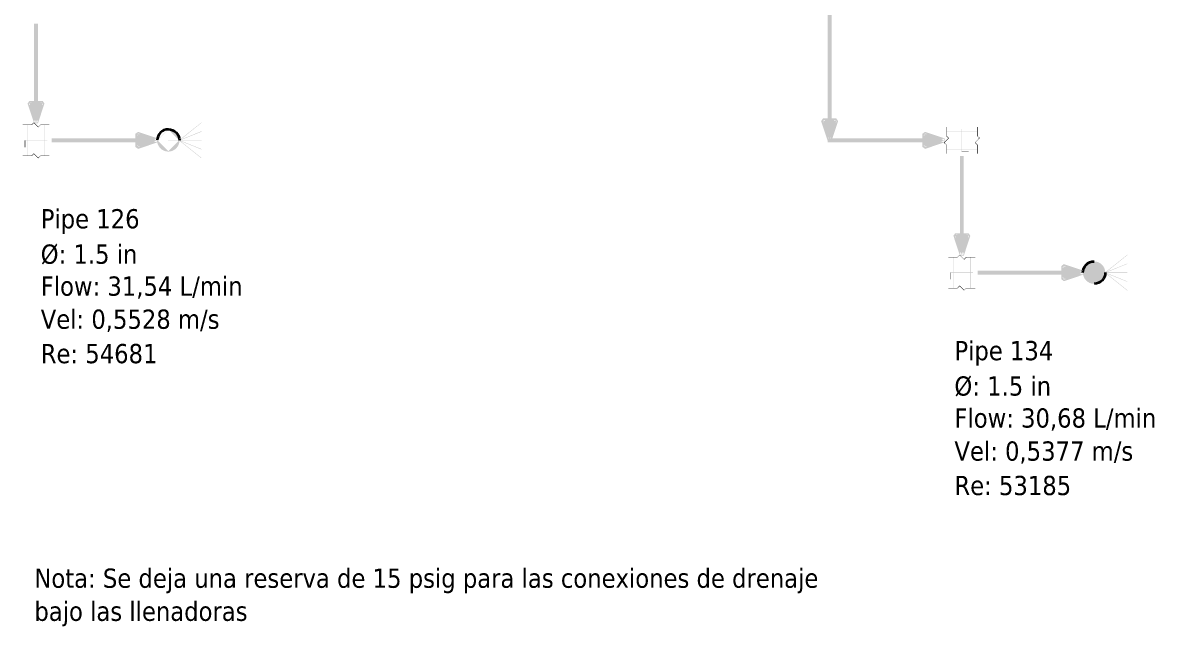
# Model space of a CAD drawing. Header units: inches. Extents: x 0.44 to 8.19, y 2.8 to 6.21.
# Drawn here: x 7.7098 to 8.1884, y 5.4825 to 5.7377 of the extents above; entities that cross this region are included whole.
import ezdxf

# ---------------------------------------------------------------- set-up
doc = ezdxf.new("R2010")
doc.units = ezdxf.units.IN
doc.header["$MEASUREMENT"] = 0
for name, color, linetype in [('PDF2_Geometry', 7, 'Continuous'), ('PDF2_Solid Fills', 7, 'Continuous'), ('PDF2_Text', 7, 'Continuous')]:
    doc.layers.add(name, color=color, linetype=linetype)
doc.styles.add('PDF Tahoma', font='tahoma.ttf')

msp = doc.modelspace()

# ---------------------------------------------------------------- hatches: boundary and pattern name
at = {"layer": 'PDF2_Solid Fills', "true_color": 0x00ff2c, "transparency": 33554687}
for points in [[(8.05186, 5.79519), (8.05186, 5.69553), (8.05024, 5.69553), (8.05024, 5.796), (8.05186, 5.796)], [(8.05106, 5.68881), (8.09196, 5.68881), (8.09196, 5.68713), (8.05024, 5.68713), (8.05024, 5.68881)], [(8.10781, 5.6805), (8.10781, 5.64703), (8.10618, 5.64703), (8.10618, 5.68132), (8.10781, 5.68132)], [(8.11442, 5.63286), (8.15072, 5.63286), (8.15072, 5.63118), (8.11361, 5.63118), (8.11361, 5.63286)]]:
    msp.add_hatch(color=100, dxfattribs=at).paths.add_polyline_path(points)
at = {"layer": 'PDF2_Solid Fills', "true_color": 0x00ff2e, "transparency": 33554687}
for points in [[(7.71631, 5.73643), (7.71631, 5.70296), (7.71463, 5.70296), (7.71463, 5.73725), (7.71631, 5.73725)], [(7.72293, 5.68881), (7.75917, 5.68881), (7.75917, 5.68713), (7.72206, 5.68713), (7.72206, 5.68881)]]:
    msp.add_hatch(color=100, dxfattribs=at).paths.add_polyline_path(points)
at = {"layer": 'PDF2_Solid Fills', "transparency": 33554687}
h = msp.add_hatch(color=256, dxfattribs=at)
h.paths.add_polyline_path([(7.71903, 5.70356), (7.71625, 5.69515), (7.71468, 5.69515), (7.71186, 5.70356), (7.71267, 5.70464), (7.71826, 5.70464)], flags=0)
h.paths.add_polyline_path([(7.71826, 5.70296), (7.71267, 5.70296), (7.71267, 5.70383), (7.71343, 5.7041), (7.71625, 5.69569), (7.71544, 5.69542), (7.71468, 5.69569), (7.71744, 5.7041), (7.71826, 5.70383)], flags=0)
for points in [[(7.71457, 5.69536), (7.7136, 5.69439), (7.71349, 5.6945), (7.71451, 5.69553), (7.71463, 5.69542)], [(7.71631, 5.69353), (7.71442, 5.69542), (7.71451, 5.69553), (7.71457, 5.69547), (7.71647, 5.69362), (7.71653, 5.69358), (7.71636, 5.69347)], [(7.77599, 5.68804), (7.78532, 5.69547), (7.78537, 5.69553), (7.78549, 5.69542), (7.78543, 5.69536), (7.7761, 5.68787), (7.77604, 5.68782), (7.77593, 5.68799)], [(7.71175, 5.69439), (7.70979, 5.69439), (7.70979, 5.69456), (7.71181, 5.69456), (7.71181, 5.69439)], [(7.7136, 5.69439), (7.71164, 5.69439), (7.71164, 5.69456), (7.71365, 5.69456), (7.71365, 5.69439)], [(7.71181, 5.6945), (7.71181, 5.68138), (7.71164, 5.68138), (7.71164, 5.69456), (7.71181, 5.69456)], [(7.71739, 5.69444), (7.71647, 5.69353), (7.71636, 5.69347), (7.71625, 5.69358), (7.71631, 5.69362), (7.71729, 5.69456), (7.71733, 5.69461), (7.71744, 5.6945)], [(7.71918, 5.69439), (7.71724, 5.69439), (7.71724, 5.69456), (7.71929, 5.69456), (7.71929, 5.69439)], [(7.71907, 5.68142), (7.71907, 5.69456), (7.71929, 5.69456), (7.71929, 5.68138), (7.71907, 5.68138)], [(7.72103, 5.69439), (7.71907, 5.69439), (7.71907, 5.69456), (7.72114, 5.69456), (7.72114, 5.69439)], [(7.77604, 5.68804), (7.78532, 5.69179), (7.78543, 5.69179), (7.78549, 5.69162), (7.78543, 5.69162), (7.7761, 5.68787), (7.77599, 5.68787), (7.77593, 5.68799)], [(8.10053, 5.69358), (8.10053, 5.69162), (8.10037, 5.69162), (8.10037, 5.69362), (8.10053, 5.69362)], [(8.10053, 5.69168), (8.10053, 5.68972), (8.10037, 5.68972), (8.10037, 5.69179), (8.10053, 5.69179)], [(8.1135, 5.69162), (8.10037, 5.69162), (8.10037, 5.69179), (8.11361, 5.69179), (8.11361, 5.69162)], [(8.10688, 5.68332), (8.10688, 5.69271), (8.1071, 5.69271), (8.1071, 5.68321), (8.10688, 5.68321)], [(8.11361, 5.69358), (8.11361, 5.69162), (8.11344, 5.69162), (8.11344, 5.69362), (8.11361, 5.69362)], [(8.11344, 5.68983), (8.11344, 5.69179), (8.11361, 5.69179), (8.11361, 5.68972), (8.11344, 5.68972)], [(7.71078, 5.68804), (7.72021, 5.68804), (7.72021, 5.68787), (7.71072, 5.68787), (7.71072, 5.68804)], [(7.71089, 5.68799), (7.71089, 5.68506), (7.71072, 5.68506), (7.71072, 5.68804), (7.71089, 5.68804)], [(7.77138, 5.68804), (7.78549, 5.68804), (7.78549, 5.68787), (7.77132, 5.68787), (7.77132, 5.68804)], [(7.7761, 5.68804), (7.78543, 5.68056), (7.78549, 5.6805), (7.78537, 5.68039), (7.78532, 5.68044), (7.77599, 5.68787), (7.77593, 5.68793), (7.77604, 5.6881)], [(7.7761, 5.68804), (7.78543, 5.68431), (7.78549, 5.68431), (7.78543, 5.68414), (7.78532, 5.68414), (7.77604, 5.68787), (7.77593, 5.68793), (7.77599, 5.6881)], [(8.10146, 5.68886), (8.09961, 5.68696), (8.09956, 5.6869), (8.09939, 5.68701), (8.1014, 5.68901), (8.10151, 5.68892)], [(8.09961, 5.68707), (8.10058, 5.68608), (8.10047, 5.68599), (8.10042, 5.68604), (8.09944, 5.68696), (8.09939, 5.68701), (8.09956, 5.68718)], [(8.10053, 5.68989), (8.10151, 5.68892), (8.1014, 5.68881), (8.10037, 5.68983), (8.10047, 5.68994)], [(8.10053, 5.68608), (8.10053, 5.68414), (8.10037, 5.68414), (8.10037, 5.68619), (8.10053, 5.68619)], [(8.11253, 5.68707), (8.11436, 5.68896), (8.11442, 5.68901), (8.11458, 5.68892), (8.11257, 5.6869), (8.11247, 5.68701)], [(8.11344, 5.68604), (8.11247, 5.68701), (8.11257, 5.68718), (8.11263, 5.68707), (8.11361, 5.68608), (8.1135, 5.68599)], [(8.11436, 5.68886), (8.11339, 5.68983), (8.1135, 5.68994), (8.11356, 5.68989), (8.11453, 5.68896), (8.11458, 5.68892), (8.11442, 5.68881)], [(8.11344, 5.68425), (8.11344, 5.68619), (8.11361, 5.68619), (8.11361, 5.68414), (8.11344, 5.68414)], [(7.71175, 5.68138), (7.70979, 5.68138), (7.70979, 5.68153), (7.71181, 5.68153), (7.71181, 5.68138)], [(7.71175, 5.68153), (7.71365, 5.68153), (7.71365, 5.68138), (7.71164, 5.68138), (7.71164, 5.68153)], [(7.71354, 5.68147), (7.71446, 5.68246), (7.71451, 5.68251), (7.71463, 5.68235), (7.7136, 5.68132), (7.71349, 5.68142)], [(7.71457, 5.68246), (7.71653, 5.6805), (7.71636, 5.68039), (7.71442, 5.68235), (7.71451, 5.68251)], [(7.71631, 5.68056), (7.71729, 5.68147), (7.71733, 5.68153), (7.71744, 5.68142), (7.71647, 5.68044), (7.71636, 5.68039), (7.71625, 5.6805)], [(7.71733, 5.68153), (7.71929, 5.68153), (7.71929, 5.68138), (7.71724, 5.68138), (7.71724, 5.68153)], [(7.72103, 5.68138), (7.71907, 5.68138), (7.71907, 5.68153), (7.72114, 5.68153), (7.72114, 5.68138)], [(8.10047, 5.68431), (8.11361, 5.68431), (8.11361, 5.68414), (8.10037, 5.68414), (8.10037, 5.68431)], [(8.10053, 5.68425), (8.10053, 5.68229), (8.10037, 5.68229), (8.10037, 5.68431), (8.10053, 5.68431)], [(8.10699, 5.68338), (8.10986, 5.68338), (8.10986, 5.68321), (8.10688, 5.68321), (8.10688, 5.68338)], [(8.11361, 5.68425), (8.11361, 5.68229), (8.11344, 5.68229), (8.11344, 5.68431), (8.11361, 5.68431)], [(8.10325, 5.63846), (8.10129, 5.63846), (8.10129, 5.63861), (8.10335, 5.63861), (8.10335, 5.63846)], [(8.10514, 5.63846), (8.10319, 5.63846), (8.10319, 5.63861), (8.10519, 5.63861), (8.10519, 5.63846)], [(8.10335, 5.63857), (8.10335, 5.62543), (8.10319, 5.62543), (8.10319, 5.63861), (8.10335, 5.63861)], [(8.10612, 5.63943), (8.10514, 5.63846), (8.10499, 5.63857), (8.10508, 5.63861), (8.10607, 5.6396), (8.10618, 5.63949)], [(8.10786, 5.63758), (8.10596, 5.63949), (8.10607, 5.6396), (8.10801, 5.63764), (8.10792, 5.63753)], [(8.10889, 5.63851), (8.10792, 5.63753), (8.10781, 5.63764), (8.10883, 5.63867), (8.109, 5.63857)], [(8.11074, 5.63846), (8.10878, 5.63846), (8.10878, 5.63861), (8.11079, 5.63861), (8.11079, 5.63846)], [(8.11063, 5.62549), (8.11063, 5.63861), (8.11079, 5.63861), (8.11079, 5.62543), (8.11063, 5.62543)], [(8.11257, 5.63846), (8.11063, 5.63846), (8.11063, 5.63861), (8.11268, 5.63861), (8.11268, 5.63846)], [(8.16753, 5.63211), (8.17686, 5.63954), (8.17692, 5.6396), (8.17703, 5.63949), (8.17697, 5.63943), (8.16764, 5.63194), (8.16758, 5.63189), (8.16749, 5.63206)], [(8.16758, 5.63206, 0.409622), (8.16292, 5.63672), (8.16292, 5.63672, 0.41354), (8.15826, 5.63206), (8.15826, 5.63206, 0.419106), (8.16292, 5.62739), (8.16292, 5.62739, 0.415198)], [(8.16753, 5.63211), (8.17686, 5.63585), (8.17697, 5.63585), (8.17703, 5.63574), (8.17692, 5.63569), (8.16758, 5.63194), (8.16753, 5.63194), (8.16749, 5.63206)], [(8.10232, 5.63211), (8.11171, 5.63211), (8.11171, 5.63194), (8.10226, 5.63194), (8.10226, 5.63211)], [(8.10243, 5.63206), (8.10243, 5.62918), (8.10226, 5.62918), (8.10226, 5.63211), (8.10243, 5.63211)], [(8.16292, 5.63211), (8.17697, 5.63211), (8.17697, 5.63194), (8.16282, 5.63194), (8.16282, 5.63211)], [(8.16764, 5.63211), (8.17697, 5.62463), (8.17703, 5.62457), (8.17692, 5.62446), (8.17686, 5.62451), (8.16753, 5.63194), (8.16749, 5.632), (8.16758, 5.63217)], [(8.16758, 5.63211), (8.17692, 5.62836), (8.17703, 5.62836), (8.17697, 5.62819), (8.17686, 5.62819), (8.16753, 5.63194), (8.16749, 5.632), (8.16753, 5.63217)], [(8.10325, 5.62543), (8.10129, 5.62543), (8.10129, 5.6256), (8.10335, 5.6256), (8.10335, 5.62543)], [(8.10325, 5.6256), (8.10519, 5.6256), (8.10519, 5.62543), (8.10319, 5.62543), (8.10319, 5.6256)], [(8.10508, 5.62554), (8.10601, 5.62651), (8.10607, 5.62657), (8.10618, 5.62646), (8.10612, 5.62636), (8.10514, 5.62537), (8.10499, 5.62549)], [(8.10612, 5.62651), (8.10796, 5.62463), (8.10801, 5.62457), (8.10792, 5.62446), (8.10601, 5.62636), (8.10596, 5.62646), (8.10607, 5.62657)], [(8.10786, 5.62463), (8.10878, 5.62554), (8.10883, 5.62565), (8.109, 5.62549), (8.10889, 5.62543), (8.10792, 5.62446), (8.10781, 5.62457)], [(8.10883, 5.6256), (8.11079, 5.6256), (8.11079, 5.62543), (8.10878, 5.62543), (8.10878, 5.6256)], [(8.11257, 5.62543), (8.11063, 5.62543), (8.11063, 5.6256), (8.11268, 5.6256), (8.11268, 5.62543)]]:
    msp.add_hatch(color=256, dxfattribs=at).paths.add_polyline_path(points)
h = msp.add_hatch(color=256, dxfattribs=at)
h.paths.add_polyline_path([(8.05464, 5.69607), (8.05186, 5.68772), (8.05024, 5.68772), (8.04747, 5.69607), (8.04824, 5.69721), (8.05388, 5.69721)], flags=0)
h.paths.add_polyline_path([(8.05388, 5.69553), (8.04824, 5.69553), (8.04824, 5.69635), (8.04904, 5.69661), (8.05186, 5.68821), (8.05106, 5.68799), (8.05024, 5.68821), (8.05306, 5.69661), (8.05388, 5.69635)], flags=0)
h = msp.add_hatch(color=256, dxfattribs=at)
h.paths.add_polyline_path([(7.75862, 5.69157), (7.76699, 5.68875), (7.76699, 5.68718), (7.75862, 5.68435), (7.75749, 5.68517), (7.75749, 5.69075)], flags=0)
h.paths.add_polyline_path([(7.75917, 5.69075), (7.75917, 5.68517), (7.75836, 5.68517), (7.75808, 5.68599), (7.76644, 5.68875), (7.76671, 5.68799), (7.76644, 5.68718), (7.75808, 5.69), (7.75836, 5.69075)], flags=0)
h = msp.add_hatch(color=256, dxfattribs=at)
h.paths.add_polyline_path([(7.77599, 5.68799, 0.413643), (7.77138, 5.69254)], flags=0)
h.paths.add_polyline_path([(7.77138, 5.69254, 0.416178), (7.76682, 5.68799)], flags=0)
h.paths.add_polyline_path([(7.76682, 5.68799, 0.417059), (7.77138, 5.68338)], flags=0)
h.paths.add_polyline_path([(7.77138, 5.68338, 0.414574), (7.77599, 5.68799)], flags=0)
h.paths.add_polyline_path([(7.77138, 5.68321, 0.413154), (7.77615, 5.68799)], flags=0)
h.paths.add_polyline_path([(7.76665, 5.68799, 0.414452), (7.77138, 5.68321)], flags=0)
h.paths.add_polyline_path([(7.77138, 5.69271, 0.413605), (7.76665, 5.68799)], flags=0)
h = msp.add_hatch(color=256, dxfattribs=at)
h.paths.add_polyline_path([(7.77604, 5.68799, 0.417617), (7.77138, 5.6926)], flags=0)
h.paths.add_polyline_path([(7.76671, 5.68799, 0.414088), (7.77138, 5.68332)], flags=0)
h.paths.add_polyline_path([(7.77138, 5.68332, 0.418513), (7.77604, 5.68799)], flags=0)
h = msp.add_hatch(color=256, dxfattribs=at)
h.paths.add_polyline_path([(8.09142, 5.69157), (8.09978, 5.68875), (8.09978, 5.68718), (8.09142, 5.68435), (8.09033, 5.68517), (8.09033, 5.69075)], flags=0)
h.paths.add_polyline_path([(8.09196, 5.69075), (8.09196, 5.68517), (8.09114, 5.68517), (8.09088, 5.68599), (8.09928, 5.68875), (8.09956, 5.68799), (8.09928, 5.68718), (8.09088, 5.69), (8.09114, 5.69075)], flags=0)
h = msp.add_hatch(color=256, dxfattribs=at)
h.paths.add_polyline_path([(8.11057, 5.64762), (8.10781, 5.63921), (8.10618, 5.63921), (8.1034, 5.64762), (8.10417, 5.64871), (8.10981, 5.64871)], flags=0)
h.paths.add_polyline_path([(8.10981, 5.64703), (8.10417, 5.64703), (8.10417, 5.64789), (8.10499, 5.64817), (8.10781, 5.63975), (8.10699, 5.63949), (8.10618, 5.63975), (8.109, 5.64817), (8.10981, 5.64789)], flags=0)
h = msp.add_hatch(color=256, dxfattribs=at)
h.paths.add_polyline_path([(8.15013, 5.63564), (8.15853, 5.63281), (8.15853, 5.63124), (8.15013, 5.62842), (8.14903, 5.62924), (8.14903, 5.63482)], flags=0)
h.paths.add_polyline_path([(8.15072, 5.63482), (8.15072, 5.62924), (8.14985, 5.62924), (8.14963, 5.63004), (8.15799, 5.63281), (8.15826, 5.63206), (8.15799, 5.63124), (8.14963, 5.63406), (8.14985, 5.63482)], flags=0)
h = msp.add_hatch(color=256, dxfattribs=at)
h.paths.add_polyline_path([(8.16749, 5.63206, 0.415532), (8.16292, 5.63661)], flags=0)
h.paths.add_polyline_path([(8.16292, 5.63661, 0.415006), (8.15836, 5.63206)], flags=0)
h.paths.add_polyline_path([(8.15836, 5.63206, 0.416997), (8.16292, 5.62744)], flags=0)
h.paths.add_polyline_path([(8.16292, 5.62744, 0.417529), (8.16749, 5.63206)], flags=0)
h.paths.add_polyline_path([(8.15815, 5.63206, 0.40935), (8.16292, 5.62728)], flags=0)
h.paths.add_polyline_path([(8.16764, 5.63206, 0.413648), (8.16292, 5.63678)], flags=0)

# ---------------------------------------------------------------- linework, layer by layer
at = {"layer": 'PDF2_Geometry', "lineweight": 35, "transparency": 33554687}
for points in [[(7.77138, 5.6926), (7.76882, 5.6926), (7.76671, 5.69054), (7.76671, 5.68799)], [(7.77138, 5.69271), (7.77399, 5.69271), (7.77615, 5.6906), (7.77615, 5.68799)], [(8.15815, 5.63206), (8.15815, 5.63465), (8.16032, 5.63678), (8.16292, 5.63678)], [(8.16764, 5.63206), (8.16764, 5.62944), (8.16553, 5.62728), (8.16292, 5.62728)]]:
    msp.add_open_spline(points, degree=3, dxfattribs=at)
at = {"layer": 'PDF2_Solid Fills', "transparency": 33554687}
for points in [[(7.71826, 5.70383), (7.71544, 5.69542), (7.71267, 5.70383)], [(8.05388, 5.69635), (8.05106, 5.68799), (8.04824, 5.69635)], [(7.75836, 5.69075), (7.76671, 5.68799), (7.75836, 5.68517)], [(8.09114, 5.69075), (8.09956, 5.68799), (8.09114, 5.68517)], [(8.10981, 5.64789), (8.10699, 5.63949), (8.10417, 5.64789)], [(8.14985, 5.63482), (8.15826, 5.63206), (8.14985, 5.62924)]]:
    msp.add_solid(points, dxfattribs=at)

# ---------------------------------------------------------------- texts
at = {"layer": 'PDF2_Text', "transparency": 33554687, "attachment_point": 4, "style": 'PDF Tahoma'}
for s, insert, char_height in [('Pipe 126', (7.71744, 5.65366), 0.008133), ('Ø: 1.5 in', (7.71744, 5.63968), 0.008133), ('Flow: 31,54 L/min', (7.71744, 5.6257), 0.0081332), ('Vel: 0,5528 m/s', (7.71744, 5.61171), 0.0081332), ('Re: 54681', (7.71744, 5.59773), 0.008133), ('Pipe 134', (8.10384, 5.59791), 0.008133), ('Ø: 1.5 in', (8.10384, 5.58392), 0.008133), ('Flow: 30,68 L/min', (8.10384, 5.56994), 0.0081332), ('Vel: 0,5377 m/s', (8.10384, 5.55596), 0.0081332), ('Re: 53185', (8.10384, 5.54197), 0.008133)]:
    msp.add_mtext(s, dxfattribs=dict(at, insert=insert, char_height=char_height))
at = {"layer": 'PDF2_Text', "color": 1, "transparency": 33554687, "char_height": 0.0081332, "attachment_point": 4, "style": 'PDF Tahoma'}
for s, insert in [('Nota: Se deja una reserva de 15 psig para las conexiones de drenaje', (7.71477, 5.50169)), ('bajo las llenadoras', (7.71477, 5.48771))]:
    msp.add_mtext(s, dxfattribs=dict(at, insert=insert))

doc.saveas('drawing.dxf')
